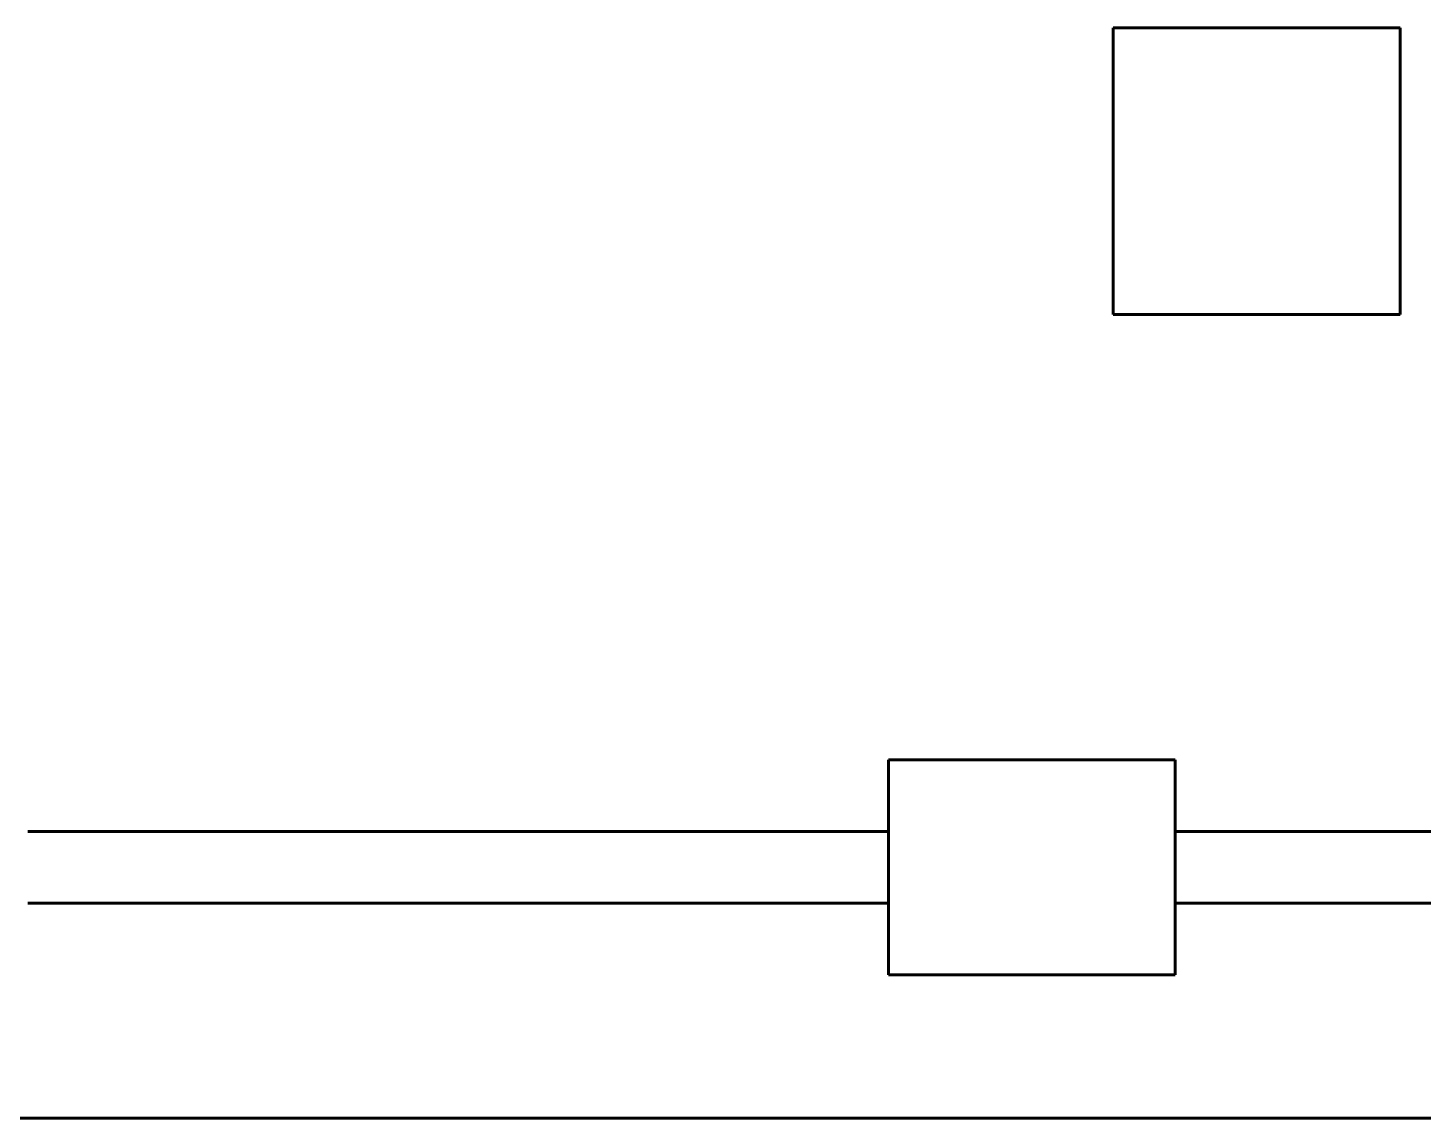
# Model space of a CAD drawing. Extents: x 0 to 297, y 0 to 292.
# Drawn here: x 116.64 to 126.37, y 67.02 to 74.62 of the extents above; entities that cross this region are included whole.
import ezdxf

# ---------------------------------------------------------------- set-up
doc = ezdxf.new("R2010")
doc.units = 0
doc.header["$MEASUREMENT"] = 0
doc.linetypes.add('K5LT_BASIC', pattern=[0])
doc.layers.add('Системный слой', color=7, linetype='Continuous')

# ---------------------------------------------------------------- blocks, each defined once
blk = doc.blocks.new('*U')
at = {"layer": 'Системный слой', "linetype": 'K5LT_BASIC', "lineweight": 60}
for p, q in [((126.2097, 74.6231), (124.2097, 74.6231)), ((124.2097, 74.6231), (124.2097, 72.6231)), ((126.2097, 72.6231), (126.2097, 74.6231)), ((124.2097, 72.6231), (126.2097, 72.6231)), ((124.642, 69.5189), (122.642, 69.5189)), ((122.642, 69.5189), (122.642, 68.0189)), ((124.642, 68.0189), (124.642, 69.5189)), ((122.642, 68.0189), (124.642, 68.0189))]:
    blk.add_line(p, q, dxfattribs=at)

msp = doc.modelspace()

# ---------------------------------------------------------------- linework, layer by layer
at = {"layer": 'Системный слой', "linetype": 'K5LT_BASIC', "lineweight": 60}
for p, q in [((122.642, 69.5189), (122.642, 68.0189)), ((122.642, 69.5189), (124.642, 69.5189)), ((124.642, 69.5189), (122.642, 69.5189)), ((122.642, 68.0189), (122.642, 69.5189)), ((122.642, 69.5189), (122.642, 68.0189)), ((122.642, 69.5189), (124.642, 69.5189)), ((124.642, 69.5189), (124.642, 68.0189)), ((124.642, 69.5189), (124.642, 68.0189)), ((124.642, 69.5189), (124.642, 68.0189)), ((124.642, 69.5189), (124.642, 68.0189)), ((116.6422, 69.019), (122.6422, 69.019)), ((124.6422, 69.019), (130.6422, 69.019)), ((122.642, 68.5189), (116.642, 68.5189)), ((130.642, 68.5189), (124.642, 68.5189)), ((124.642, 68.0189), (122.642, 68.0189)), ((122.642, 68.0189), (124.642, 68.0189)), ((124.642, 68.0189), (122.642, 68.0189)), ((122.642, 68.0189), (124.642, 68.0189)), ((123.892, 68.0189), (123.142, 68.0189)), ((123.892, 68.0189), (123.142, 68.0189)), ((124.642, 67.0189), (66.642, 67.0189)), ((135.6417, 67.0189), (124.642, 67.0189))]:
    msp.add_line(p, q, dxfattribs=at)

# ---------------------------------------------------------------- block references
at = {"layer": 'Системный слой'}
msp.add_blockref('*U', (0, 0), dxfattribs=at)
msp.add_blockref('*U', (0, 0), dxfattribs=at)
msp.add_blockref('*U', (0, 0), dxfattribs=at)
msp.add_blockref('*U', (0, 0), dxfattribs=at)
msp.add_blockref('*U', (0, 0), dxfattribs=at)
msp.add_blockref('*U', (0, 0), dxfattribs=at)
msp.add_blockref('*U', (0, 0), dxfattribs=at)
msp.add_blockref('*U', (0, 0), dxfattribs=at)
msp.add_blockref('*U', (0, 0), dxfattribs=at)
msp.add_blockref('*U', (0, 0), dxfattribs=at)
msp.add_blockref('*U', (0, 0), dxfattribs=at)
msp.add_blockref('*U', (0, 0), dxfattribs=at)
msp.add_blockref('*U', (0, 0), dxfattribs=at)
msp.add_blockref('*U', (0, 0), dxfattribs=at)
msp.add_blockref('*U', (0, 0), dxfattribs=at)
msp.add_blockref('*U', (0, 0), dxfattribs=at)
msp.add_blockref('*U', (0, 0), dxfattribs=at)
msp.add_blockref('*U', (0, 0), dxfattribs=at)
msp.add_blockref('*U', (0, 0), dxfattribs=at)
msp.add_blockref('*U', (0, 0), dxfattribs=at)
msp.add_blockref('*U', (0, 0), dxfattribs=at)
msp.add_blockref('*U', (0, 0), dxfattribs=at)
msp.add_blockref('*U', (0, 0), dxfattribs=at)
msp.add_blockref('*U', (0, 0), dxfattribs=at)
msp.add_blockref('*U', (0, 0), dxfattribs=at)
msp.add_blockref('*U', (0, 0), dxfattribs=at)
msp.add_blockref('*U', (0, 0), dxfattribs=at)
msp.add_blockref('*U', (0, 0), dxfattribs=at)
msp.add_blockref('*U', (0, 0), dxfattribs=at)
msp.add_blockref('*U', (0, 0), dxfattribs=at)
msp.add_blockref('*U', (0, 0), dxfattribs=at)
msp.add_blockref('*U', (0, 0), dxfattribs=at)
msp.add_blockref('*U', (0, 0), dxfattribs=at)
msp.add_blockref('*U', (0, 0), dxfattribs=at)
msp.add_blockref('*U', (0, 0), dxfattribs=at)
msp.add_blockref('*U', (0, 0), dxfattribs=at)
msp.add_blockref('*U', (0, 0), dxfattribs=at)
msp.add_blockref('*U', (0, 0), dxfattribs=at)
msp.add_blockref('*U', (0, 0), dxfattribs=at)
msp.add_blockref('*U', (0, 0), dxfattribs=at)
msp.add_blockref('*U', (0, 0), dxfattribs=at)
msp.add_blockref('*U', (0, 0), dxfattribs=at)
msp.add_blockref('*U', (0, 0), dxfattribs=at)
msp.add_blockref('*U', (0, 0), dxfattribs=at)
msp.add_blockref('*U', (0, 0), dxfattribs=at)
msp.add_blockref('*U', (0, 0), dxfattribs=at)
msp.add_blockref('*U', (0, 0), dxfattribs=at)
msp.add_blockref('*U', (0, 0), dxfattribs=at)
msp.add_blockref('*U', (0, 0), dxfattribs=at)
msp.add_blockref('*U', (0, 0), dxfattribs=at)
msp.add_blockref('*U', (0, 0), dxfattribs=at)
msp.add_blockref('*U', (0, 0), dxfattribs=at)
msp.add_blockref('*U', (0, 0), dxfattribs=at)
msp.add_blockref('*U', (0, 0), dxfattribs=at)
msp.add_blockref('*U', (0, 0), dxfattribs=at)
msp.add_blockref('*U', (0, 0), dxfattribs=at)
msp.add_blockref('*U', (0, 0), dxfattribs=at)
msp.add_blockref('*U', (0, 0), dxfattribs=at)
msp.add_blockref('*U', (0, 0), dxfattribs=at)
msp.add_blockref('*U', (0, 0), dxfattribs=at)
msp.add_blockref('*U', (0, 0), dxfattribs=at)
msp.add_blockref('*U', (0, 0), dxfattribs=at)
msp.add_blockref('*U', (0, 0), dxfattribs=at)
msp.add_blockref('*U', (0, 0), dxfattribs=at)
msp.add_blockref('*U', (0, 0), dxfattribs=at)
msp.add_blockref('*U', (0, 0), dxfattribs=at)
msp.add_blockref('*U', (0, 0), dxfattribs=at)
msp.add_blockref('*U', (0, 0), dxfattribs=at)
msp.add_blockref('*U', (0, 0), dxfattribs=at)
msp.add_blockref('*U', (0, 0), dxfattribs=at)
msp.add_blockref('*U', (0, 0), dxfattribs=at)
msp.add_blockref('*U', (0, 0), dxfattribs=at)
msp.add_blockref('*U', (0, 0), dxfattribs=at)
msp.add_blockref('*U', (0, 0), dxfattribs=at)
msp.add_blockref('*U', (0, 0), dxfattribs=at)
msp.add_blockref('*U', (0, 0), dxfattribs=at)
msp.add_blockref('*U', (0, 0), dxfattribs=at)
msp.add_blockref('*U', (0, 0), dxfattribs=at)
msp.add_blockref('*U', (0, 0), dxfattribs=at)
msp.add_blockref('*U', (0, 0), dxfattribs=at)
msp.add_blockref('*U', (0, 0), dxfattribs=at)
msp.add_blockref('*U', (0, 0), dxfattribs=at)
msp.add_blockref('*U', (0, 0), dxfattribs=at)
msp.add_blockref('*U', (0, 0), dxfattribs=at)
msp.add_blockref('*U', (0, 0), dxfattribs=at)
msp.add_blockref('*U', (0, 0), dxfattribs=at)
msp.add_blockref('*U', (0, 0), dxfattribs=at)
msp.add_blockref('*U', (0, 0), dxfattribs=at)
msp.add_blockref('*U', (0, 0), dxfattribs=at)
msp.add_blockref('*U', (0, 0), dxfattribs=at)
msp.add_blockref('*U', (0, 0), dxfattribs=at)
msp.add_blockref('*U', (0, 0), dxfattribs=at)
msp.add_blockref('*U', (0, 0), dxfattribs=at)
msp.add_blockref('*U', (0, 0), dxfattribs=at)
msp.add_blockref('*U', (0, 0), dxfattribs=at)
msp.add_blockref('*U', (0, 0), dxfattribs=at)
msp.add_blockref('*U', (0, 0), dxfattribs=at)
msp.add_blockref('*U', (0, 0), dxfattribs=at)
msp.add_blockref('*U', (0, 0), dxfattribs=at)
msp.add_blockref('*U', (0, 0), dxfattribs=at)
msp.add_blockref('*U', (0, 0), dxfattribs=at)
msp.add_blockref('*U', (0, 0), dxfattribs=at)
msp.add_blockref('*U', (0, 0), dxfattribs=at)
msp.add_blockref('*U', (0, 0), dxfattribs=at)
msp.add_blockref('*U', (0, 0), dxfattribs=at)
msp.add_blockref('*U', (0, 0), dxfattribs=at)
msp.add_blockref('*U', (0, 0), dxfattribs=at)
msp.add_blockref('*U', (0, 0), dxfattribs=at)
msp.add_blockref('*U', (0, 0), dxfattribs=at)
msp.add_blockref('*U', (0, 0), dxfattribs=at)
msp.add_blockref('*U', (0, 0), dxfattribs=at)
msp.add_blockref('*U', (0, 0), dxfattribs=at)
msp.add_blockref('*U', (0, 0), dxfattribs=at)
msp.add_blockref('*U', (0, 0), dxfattribs=at)
msp.add_blockref('*U', (0, 0), dxfattribs=at)
msp.add_blockref('*U', (0, 0), dxfattribs=at)
msp.add_blockref('*U', (0, 0), dxfattribs=at)
msp.add_blockref('*U', (0, 0), dxfattribs=at)
msp.add_blockref('*U', (0, 0), dxfattribs=at)
msp.add_blockref('*U', (0, 0), dxfattribs=at)
msp.add_blockref('*U', (0, 0), dxfattribs=at)
msp.add_blockref('*U', (0, 0), dxfattribs=at)
msp.add_blockref('*U', (0, 0), dxfattribs=at)
msp.add_blockref('*U', (0, 0), dxfattribs=at)
msp.add_blockref('*U', (0, 0), dxfattribs=at)
msp.add_blockref('*U', (0, 0), dxfattribs=at)
msp.add_blockref('*U', (0, 0), dxfattribs=at)
msp.add_blockref('*U', (0, 0), dxfattribs=at)
msp.add_blockref('*U', (0, 0), dxfattribs=at)
msp.add_blockref('*U', (0, 0), dxfattribs=at)
msp.add_blockref('*U', (0, 0), dxfattribs=at)
msp.add_blockref('*U', (0, 0), dxfattribs=at)
msp.add_blockref('*U', (0, 0), dxfattribs=at)
msp.add_blockref('*U', (0, 0), dxfattribs=at)
msp.add_blockref('*U', (0, 0), dxfattribs=at)
msp.add_blockref('*U', (0, 0), dxfattribs=at)
msp.add_blockref('*U', (0, 0), dxfattribs=at)
msp.add_blockref('*U', (0, 0), dxfattribs=at)
msp.add_blockref('*U', (0, 0), dxfattribs=at)
msp.add_blockref('*U', (0, 0), dxfattribs=at)
msp.add_blockref('*U', (0, 0), dxfattribs=at)
msp.add_blockref('*U', (0, 0), dxfattribs=at)
msp.add_blockref('*U', (0, 0), dxfattribs=at)
msp.add_blockref('*U', (0, 0), dxfattribs=at)
msp.add_blockref('*U', (0, 0), dxfattribs=at)
msp.add_blockref('*U', (0, 0), dxfattribs=at)
msp.add_blockref('*U', (0, 0), dxfattribs=at)
msp.add_blockref('*U', (0, 0), dxfattribs=at)
msp.add_blockref('*U', (0, 0), dxfattribs=at)
msp.add_blockref('*U', (0, 0), dxfattribs=at)
msp.add_blockref('*U', (0, 0), dxfattribs=at)
msp.add_blockref('*U', (0, 0), dxfattribs=at)
msp.add_blockref('*U', (0, 0), dxfattribs=at)
msp.add_blockref('*U', (0, 0), dxfattribs=at)
msp.add_blockref('*U', (0, 0), dxfattribs=at)
msp.add_blockref('*U', (0, 0), dxfattribs=at)
msp.add_blockref('*U', (0, 0), dxfattribs=at)
msp.add_blockref('*U', (0, 0), dxfattribs=at)
msp.add_blockref('*U', (0, 0), dxfattribs=at)
msp.add_blockref('*U', (0, 0), dxfattribs=at)
msp.add_blockref('*U', (0, 0), dxfattribs=at)
msp.add_blockref('*U', (0, 0), dxfattribs=at)
msp.add_blockref('*U', (0, 0), dxfattribs=at)
msp.add_blockref('*U', (0, 0), dxfattribs=at)
msp.add_blockref('*U', (0, 0), dxfattribs=at)
msp.add_blockref('*U', (0, 0), dxfattribs=at)
msp.add_blockref('*U', (0, 0), dxfattribs=at)
msp.add_blockref('*U', (0, 0), dxfattribs=at)
msp.add_blockref('*U', (0, 0), dxfattribs=at)
msp.add_blockref('*U', (0, 0), dxfattribs=at)
msp.add_blockref('*U', (0, 0), dxfattribs=at)
msp.add_blockref('*U', (0, 0), dxfattribs=at)
msp.add_blockref('*U', (0, 0), dxfattribs=at)
msp.add_blockref('*U', (0, 0), dxfattribs=at)
msp.add_blockref('*U', (0, 0), dxfattribs=at)
msp.add_blockref('*U', (0, 0), dxfattribs=at)
msp.add_blockref('*U', (0, 0), dxfattribs=at)
msp.add_blockref('*U', (0, 0), dxfattribs=at)
msp.add_blockref('*U', (0, 0), dxfattribs=at)
msp.add_blockref('*U', (0, 0), dxfattribs=at)
msp.add_blockref('*U', (0, 0), dxfattribs=at)
msp.add_blockref('*U', (0, 0), dxfattribs=at)
msp.add_blockref('*U', (0, 0), dxfattribs=at)
msp.add_blockref('*U', (0, 0), dxfattribs=at)
msp.add_blockref('*U', (0, 0), dxfattribs=at)
msp.add_blockref('*U', (0, 0), dxfattribs=at)
msp.add_blockref('*U', (0, 0), dxfattribs=at)
msp.add_blockref('*U', (0, 0), dxfattribs=at)
msp.add_blockref('*U', (0, 0), dxfattribs=at)
msp.add_blockref('*U', (0, 0), dxfattribs=at)
msp.add_blockref('*U', (0, 0), dxfattribs=at)
msp.add_blockref('*U', (0, 0), dxfattribs=at)
msp.add_blockref('*U', (0, 0), dxfattribs=at)
msp.add_blockref('*U', (0, 0), dxfattribs=at)
msp.add_blockref('*U', (0, 0), dxfattribs=at)
msp.add_blockref('*U', (0, 0), dxfattribs=at)
msp.add_blockref('*U', (0, 0), dxfattribs=at)
msp.add_blockref('*U', (0, 0), dxfattribs=at)
msp.add_blockref('*U', (0, 0), dxfattribs=at)
msp.add_blockref('*U', (0, 0), dxfattribs=at)
msp.add_blockref('*U', (0, 0), dxfattribs=at)
msp.add_blockref('*U', (0, 0), dxfattribs=at)
msp.add_blockref('*U', (0, 0), dxfattribs=at)
msp.add_blockref('*U', (0, 0), dxfattribs=at)
msp.add_blockref('*U', (0, 0), dxfattribs=at)
msp.add_blockref('*U', (0, 0), dxfattribs=at)
msp.add_blockref('*U', (0, 0), dxfattribs=at)
msp.add_blockref('*U', (0, 0), dxfattribs=at)
msp.add_blockref('*U', (0, 0), dxfattribs=at)
msp.add_blockref('*U', (0, 0), dxfattribs=at)
msp.add_blockref('*U', (0, 0), dxfattribs=at)
msp.add_blockref('*U', (0, 0), dxfattribs=at)
msp.add_blockref('*U', (0, 0), dxfattribs=at)
msp.add_blockref('*U', (0, 0), dxfattribs=at)
msp.add_blockref('*U', (0, 0), dxfattribs=at)
msp.add_blockref('*U', (0, 0), dxfattribs=at)
msp.add_blockref('*U', (0, 0), dxfattribs=at)
msp.add_blockref('*U', (0, 0), dxfattribs=at)
msp.add_blockref('*U', (0, 0), dxfattribs=at)
msp.add_blockref('*U', (0, 0), dxfattribs=at)
msp.add_blockref('*U', (0, 0), dxfattribs=at)
msp.add_blockref('*U', (0, 0), dxfattribs=at)
msp.add_blockref('*U', (0, 0), dxfattribs=at)
msp.add_blockref('*U', (0, 0), dxfattribs=at)
msp.add_blockref('*U', (0, 0), dxfattribs=at)
msp.add_blockref('*U', (0, 0), dxfattribs=at)
msp.add_blockref('*U', (0, 0), dxfattribs=at)
msp.add_blockref('*U', (0, 0), dxfattribs=at)
msp.add_blockref('*U', (0, 0), dxfattribs=at)
msp.add_blockref('*U', (0, 0), dxfattribs=at)
msp.add_blockref('*U', (0, 0), dxfattribs=at)
msp.add_blockref('*U', (0, 0), dxfattribs=at)
msp.add_blockref('*U', (0, 0), dxfattribs=at)
msp.add_blockref('*U', (0, 0), dxfattribs=at)
msp.add_blockref('*U', (0, 0), dxfattribs=at)
msp.add_blockref('*U', (0, 0), dxfattribs=at)
msp.add_blockref('*U', (0, 0), dxfattribs=at)
msp.add_blockref('*U', (0, 0), dxfattribs=at)
msp.add_blockref('*U', (0, 0), dxfattribs=at)
msp.add_blockref('*U', (0, 0), dxfattribs=at)
msp.add_blockref('*U', (0, 0), dxfattribs=at)
msp.add_blockref('*U', (0, 0), dxfattribs=at)
msp.add_blockref('*U', (0, 0), dxfattribs=at)
msp.add_blockref('*U', (0, 0), dxfattribs=at)
msp.add_blockref('*U', (0, 0), dxfattribs=at)
msp.add_blockref('*U', (0, 0), dxfattribs=at)
msp.add_blockref('*U', (0, 0), dxfattribs=at)
msp.add_blockref('*U', (0, 0), dxfattribs=at)
msp.add_blockref('*U', (0, 0), dxfattribs=at)
msp.add_blockref('*U', (0, 0), dxfattribs=at)
msp.add_blockref('*U', (0, 0), dxfattribs=at)
msp.add_blockref('*U', (0, 0), dxfattribs=at)
msp.add_blockref('*U', (0, 0), dxfattribs=at)
msp.add_blockref('*U', (0, 0), dxfattribs=at)
msp.add_blockref('*U', (0, 0), dxfattribs=at)
msp.add_blockref('*U', (0, 0), dxfattribs=at)
msp.add_blockref('*U', (0, 0), dxfattribs=at)
msp.add_blockref('*U', (0, 0), dxfattribs=at)
msp.add_blockref('*U', (0, 0), dxfattribs=at)
msp.add_blockref('*U', (0, 0), dxfattribs=at)
msp.add_blockref('*U', (0, 0), dxfattribs=at)
msp.add_blockref('*U', (0, 0), dxfattribs=at)
msp.add_blockref('*U', (0, 0), dxfattribs=at)
msp.add_blockref('*U', (0, 0), dxfattribs=at)
msp.add_blockref('*U', (0, 0), dxfattribs=at)
msp.add_blockref('*U', (0, 0), dxfattribs=at)
msp.add_blockref('*U', (0, 0), dxfattribs=at)
msp.add_blockref('*U', (0, 0), dxfattribs=at)
msp.add_blockref('*U', (0, 0), dxfattribs=at)
msp.add_blockref('*U', (0, 0), dxfattribs=at)
msp.add_blockref('*U', (0, 0), dxfattribs=at)
msp.add_blockref('*U', (0, 0), dxfattribs=at)
msp.add_blockref('*U', (0, 0), dxfattribs=at)
msp.add_blockref('*U', (0, 0), dxfattribs=at)
msp.add_blockref('*U', (0, 0), dxfattribs=at)
msp.add_blockref('*U', (0, 0), dxfattribs=at)
msp.add_blockref('*U', (0, 0), dxfattribs=at)
msp.add_blockref('*U', (0, 0), dxfattribs=at)
msp.add_blockref('*U', (0, 0), dxfattribs=at)
msp.add_blockref('*U', (0, 0), dxfattribs=at)
msp.add_blockref('*U', (0, 0), dxfattribs=at)
msp.add_blockref('*U', (0, 0), dxfattribs=at)
msp.add_blockref('*U', (0, 0), dxfattribs=at)
msp.add_blockref('*U', (0, 0), dxfattribs=at)
msp.add_blockref('*U', (0, 0), dxfattribs=at)
msp.add_blockref('*U', (0, 0), dxfattribs=at)
msp.add_blockref('*U', (0, 0), dxfattribs=at)
msp.add_blockref('*U', (0, 0), dxfattribs=at)
msp.add_blockref('*U', (0, 0), dxfattribs=at)
msp.add_blockref('*U', (0, 0), dxfattribs=at)
msp.add_blockref('*U', (0, 0), dxfattribs=at)
msp.add_blockref('*U', (0, 0), dxfattribs=at)
msp.add_blockref('*U', (0, 0), dxfattribs=at)
msp.add_blockref('*U', (0, 0), dxfattribs=at)
msp.add_blockref('*U', (0, 0), dxfattribs=at)
msp.add_blockref('*U', (0, 0), dxfattribs=at)
msp.add_blockref('*U', (0, 0), dxfattribs=at)
msp.add_blockref('*U', (0, 0), dxfattribs=at)
msp.add_blockref('*U', (0, 0), dxfattribs=at)
msp.add_blockref('*U', (0, 0), dxfattribs=at)
msp.add_blockref('*U', (0, 0), dxfattribs=at)
msp.add_blockref('*U', (0, 0), dxfattribs=at)
msp.add_blockref('*U', (0, 0), dxfattribs=at)
msp.add_blockref('*U', (0, 0), dxfattribs=at)
msp.add_blockref('*U', (0, 0), dxfattribs=at)
msp.add_blockref('*U', (0, 0), dxfattribs=at)
msp.add_blockref('*U', (0, 0), dxfattribs=at)
msp.add_blockref('*U', (0, 0), dxfattribs=at)
msp.add_blockref('*U', (0, 0), dxfattribs=at)
msp.add_blockref('*U', (0, 0), dxfattribs=at)
msp.add_blockref('*U', (0, 0), dxfattribs=at)
msp.add_blockref('*U', (0, 0), dxfattribs=at)
msp.add_blockref('*U', (0, 0), dxfattribs=at)
msp.add_blockref('*U', (0, 0), dxfattribs=at)
msp.add_blockref('*U', (0, 0), dxfattribs=at)
msp.add_blockref('*U', (0, 0), dxfattribs=at)
msp.add_blockref('*U', (0, 0), dxfattribs=at)
msp.add_blockref('*U', (0, 0), dxfattribs=at)
msp.add_blockref('*U', (0, 0), dxfattribs=at)
msp.add_blockref('*U', (0, 0), dxfattribs=at)
msp.add_blockref('*U', (0, 0), dxfattribs=at)
msp.add_blockref('*U', (0, 0), dxfattribs=at)
msp.add_blockref('*U', (0, 0), dxfattribs=at)
msp.add_blockref('*U', (0, 0), dxfattribs=at)
msp.add_blockref('*U', (0, 0), dxfattribs=at)
msp.add_blockref('*U', (0, 0), dxfattribs=at)
msp.add_blockref('*U', (0, 0), dxfattribs=at)
msp.add_blockref('*U', (0, 0), dxfattribs=at)
msp.add_blockref('*U', (0, 0), dxfattribs=at)
msp.add_blockref('*U', (0, 0), dxfattribs=at)
msp.add_blockref('*U', (0, 0), dxfattribs=at)
msp.add_blockref('*U', (0, 0), dxfattribs=at)
msp.add_blockref('*U', (0, 0), dxfattribs=at)
msp.add_blockref('*U', (0, 0), dxfattribs=at)
msp.add_blockref('*U', (0, 0), dxfattribs=at)
msp.add_blockref('*U', (0, 0), dxfattribs=at)
msp.add_blockref('*U', (0, 0), dxfattribs=at)
msp.add_blockref('*U', (0, 0), dxfattribs=at)
msp.add_blockref('*U', (0, 0), dxfattribs=at)
msp.add_blockref('*U', (0, 0), dxfattribs=at)
msp.add_blockref('*U', (0, 0), dxfattribs=at)
msp.add_blockref('*U', (0, 0), dxfattribs=at)
msp.add_blockref('*U', (0, 0), dxfattribs=at)
msp.add_blockref('*U', (0, 0), dxfattribs=at)
msp.add_blockref('*U', (0, 0), dxfattribs=at)
msp.add_blockref('*U', (0, 0), dxfattribs=at)
msp.add_blockref('*U', (0, 0), dxfattribs=at)
msp.add_blockref('*U', (0, 0), dxfattribs=at)
msp.add_blockref('*U', (0, 0), dxfattribs=at)
msp.add_blockref('*U', (0, 0), dxfattribs=at)
msp.add_blockref('*U', (0, 0), dxfattribs=at)
msp.add_blockref('*U', (0, 0), dxfattribs=at)
msp.add_blockref('*U', (0, 0), dxfattribs=at)
msp.add_blockref('*U', (0, 0), dxfattribs=at)
msp.add_blockref('*U', (0, 0), dxfattribs=at)
msp.add_blockref('*U', (0, 0), dxfattribs=at)
msp.add_blockref('*U', (0, 0), dxfattribs=at)
msp.add_blockref('*U', (0, 0), dxfattribs=at)
msp.add_blockref('*U', (0, 0), dxfattribs=at)
msp.add_blockref('*U', (0, 0), dxfattribs=at)
msp.add_blockref('*U', (0, 0), dxfattribs=at)
msp.add_blockref('*U', (0, 0), dxfattribs=at)
msp.add_blockref('*U', (0, 0), dxfattribs=at)
msp.add_blockref('*U', (0, 0), dxfattribs=at)

doc.saveas('drawing.dxf')
